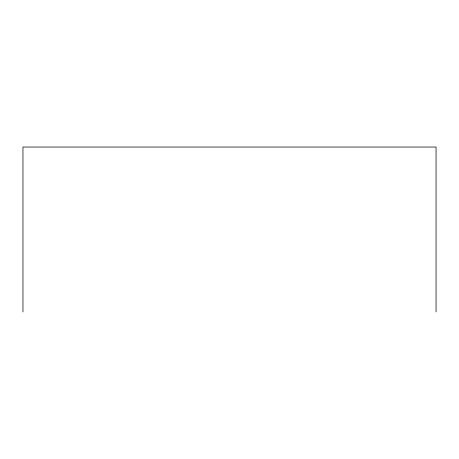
<?xml version="1.0" encoding="UTF-8"?>
<svg xmlns="http://www.w3.org/2000/svg" width="459" height="459" viewBox="0 0 459 459"><rect width="100%" height="100%" fill="white"/><g stroke="black" fill="none" stroke-linecap="round" stroke-linejoin="round"><path stroke-width="0.69" d="M436.05 311.959L436.05 147.041L22.95 147.041L22.95 311.959"/></g></svg>
